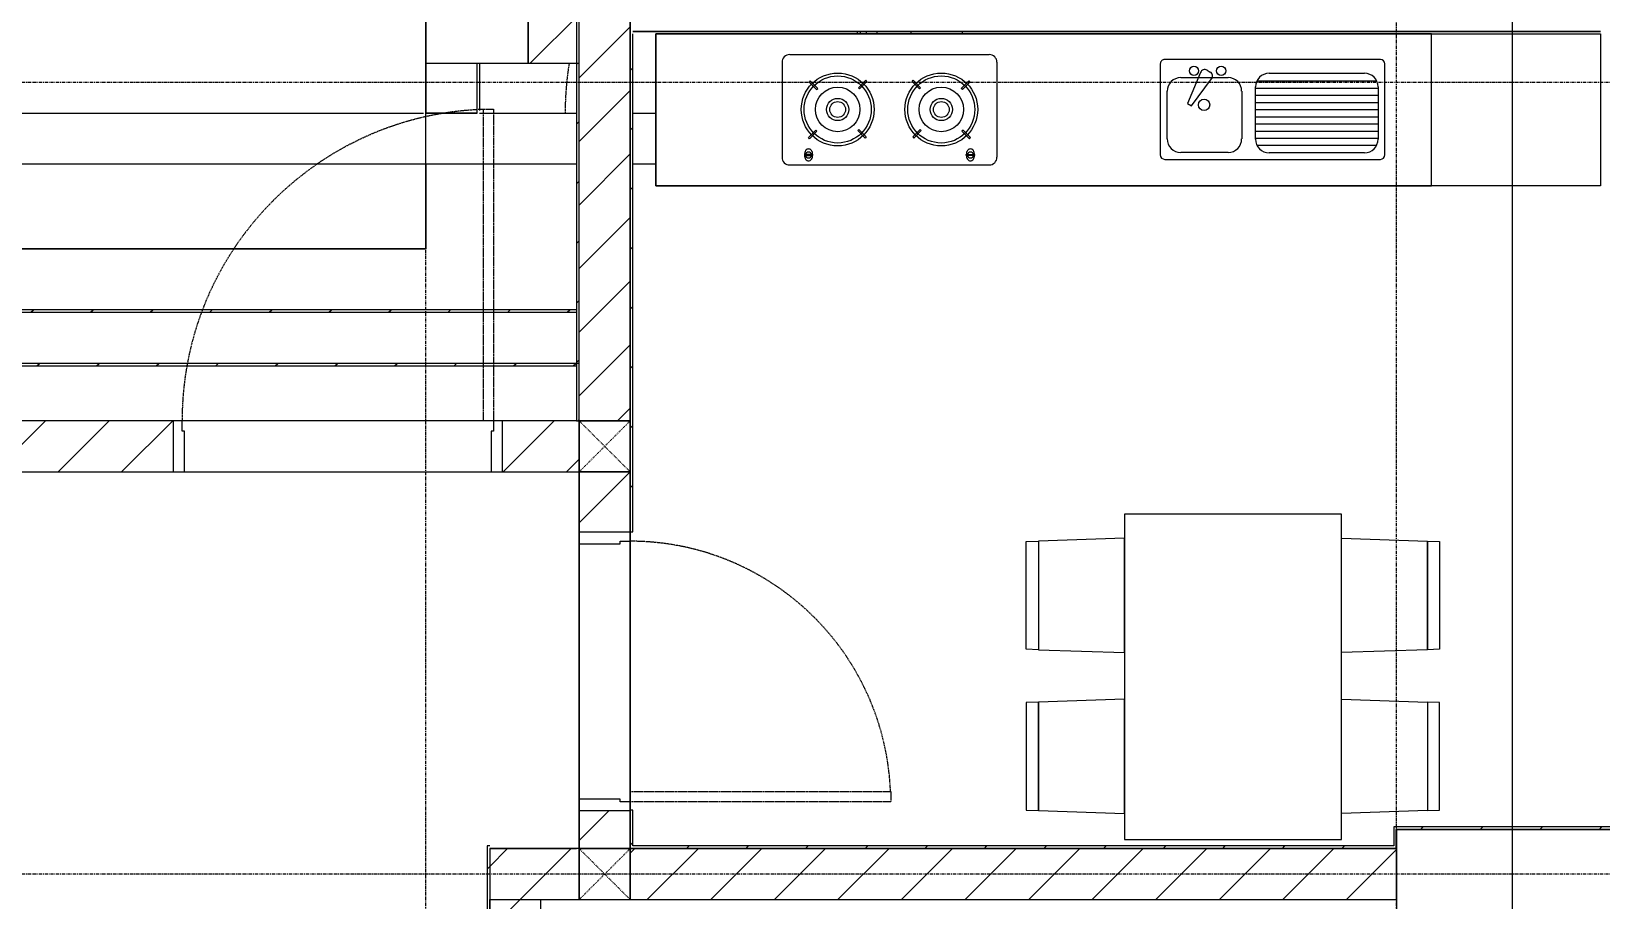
# Model space of a CAD drawing. Header units: millimetres. Extents: x 5357 to 201988, y -16345 to 109895.
# Drawn here: x 116707 to 122853, y 69837 to 73237 of the extents above; entities that cross this region are included whole.
import ezdxf

# ---------------------------------------------------------------- set-up
doc = ezdxf.new("R2010")
doc.units = ezdxf.units.MM
for name, pattern in [('Dash', [6, 3, -3]), ('Dash - Tight', [4.5, 3, -1.5]), ('Grid Line', [22.225, 12.7, -3.175, 3.175, -3.175])]:
    doc.linetypes.add(name, pattern=pattern)
for name, color, linetype, lineweight in [('0-1', 7, 'Continuous', 5), ('A-ANNO-DIMS', 211, 'Continuous', 9), ('A-ANNO-DIMS-220', 211, 'Continuous', 9), ('A-DETL-GENF-3', 92, 'Dash - Tight', 9), ('A-DOOR', 31, 'Continuous', 9), ('A-DOOR-FRAM', 31, 'Continuous', 9), ('A-FLOR', 192, 'Continuous', 9), ('A-FLOR-1', 10, 'Continuous', 9), ('A-FLOR-2', 53, 'Continuous', 9), ('A-WALL', 113, 'Continuous', 9), ('A-WALL-4', 113, 'Continuous', 18), ('A-WALL-PATT-2', 53, 'Continuous', 9), ('A-WALL-PATT-3', 111, 'Continuous', 9), ('I-FURN', 30, 'Continuous', 9), ('I-FURN-1', 53, 'Continuous', 9), ('I-WALL-1', 9, 'Continuous', 18), ('I-WALL-3', 2, 'Continuous', 18), ('S-COLS', 52, 'Continuous', 9), ('S-COLS-2', 9, 'Continuous', 18), ('S-COLS-5', 52, 'Continuous', 18), ('S-COLS-6', 52, 'Dash', 9), ('S-COLS-HDLN', 52, 'Dash', 9), ('S-GRID-1', 1, 'Grid Line', 9), ('S-STRS', 31, 'Continuous', 9)]:
    doc.layers.add(name, color=color, linetype=linetype, lineweight=lineweight)
doc.styles.add('Arial_4', font='arial_0.ttf', dxfattribs={"width": 0.9, "height": 660})
doc.dimstyles.new('1_Dim_chi_tiet_khu_đất_2', dxfattribs={"dimscale": 304.8, "dimtxt": 673.371204, "dimasz": 0.866142, "dimexe": 0.721785, "dimexo": 0.0625, "dimgap": 0.072178, "dimtad": 1, "dimdec": 0, "dimrnd": 5, "dimzin": 0, "dimdsep": 46, "dimtxsty": 'Arial_4', "dimblk1": 'OBLIQUE', "dimblk2": 'OBLIQUE', "dimsah": 1, "dimcen": 0.09, "dimdle": 0.721785, "dimazin": 0, "dimtfac": 1, "dimtdec": 4, "dimtix": 1, "dimtmove": 0, "dimatfit": 3, "dimfxl": 2.165354, "dimfxlon": 1, "dimtvp": 1, "dimtolj": 1, "dimtzin": 0, "dimarcsym": 2})
pattern_1 = [(45, (0, 0), (-116.67262, 116.67262), [])]
pattern_2 = [(45, (0, 0), (-124.4508, 124.4508), [])]

# ---------------------------------------------------------------- blocks, each defined once
blk = doc.blocks.new('NCV_TKTC_KET CAU_rvt-1-TKCS_MB SÂN ĐƯỜNG NỘI BỘ')
at = {"layer": 'A-FLOR-1'}
for p, q in [((119052.5, 75336.9), (119052.5, 73236.9)), ((119052.5, 73236.9), (119052.5, 75336.9)), ((118252.6, 74516.9), (118252.6, 72916.9)), ((119062.6, 73236.9), (119942.6, 73236.9)), ((122852.6, 73236.9), (119062.6, 73236.9)), ((119942.6, 73236.9), (119062.6, 73236.9)), ((119062.6, 73236.9), (122852.6, 73236.9)), ((119952.6, 73236.9), (120152.6, 73236.9)), ((120152.6, 73236.9), (119952.6, 73236.9)), ((120352.6, 73236.9), (122852.6, 73236.9)), ((122852.6, 73236.9), (120352.6, 73236.9)), ((118252.6, 72385.3), (118252.6, 73111.9)), ((118252.6, 72716.9), (118252.6, 72385.3)), ((118252.6, 72385.3), (116262.6, 72385.3)), ((116262.6, 72385.3), (118252.6, 72385.3)), ((118842.5, 71936.9), (116252.6, 71936.9)), ((118852.5, 71275.3), (118852.5, 71511.9)), ((118852.5, 71511.9), (118852.5, 71275.3)), ((118852.5, 71230.3), (118852.5, 71275.3)), ((118852.5, 71275.3), (118852.5, 71230.3)), ((118852.5, 70230.3), (118852.5, 71230.3)), ((118852.5, 71230.3), (118852.5, 70230.3)), ((118852.5, 70185.3), (118852.5, 70230.3)), ((118852.5, 70230.3), (118852.5, 70185.3)), ((118852.5, 70036.9), (118852.5, 70185.3)), ((118852.5, 70185.3), (118852.5, 70036.9)), ((118502.6, 70036.9), (118842.5, 70036.9)), ((118842.5, 70036.9), (118502.6, 70036.9)), ((118502.6, 66936.9), (118502.6, 69836.9))]:
    blk.add_line(p, q, dxfattribs=at)
at = {"layer": 'S-COLS-2'}
for p, q in [((118252.6, 73311.9), (118252.6, 73111.9)), ((118652.6, 73111.9), (118652.6, 73311.9)), ((118252.6, 73111.9), (118652.6, 73111.9)), ((123352.6, 70111.9), (122052.6, 70111.9)), ((122052.6, 70111.9), (122052.6, 69761.9))]:
    blk.add_line(p, q, dxfattribs=at)
blk = doc.blocks.new('HE BEP A1 - HE BEP A 2-944694-TKCS_MB SÂN ĐƯỜNG NỘI BỘ')
at = {"layer": 'I-FURN'}
for p, q in [((0, 0), (662.4, 0)), ((0, -594.4), (0, 0)), ((662.4, 0), (662.4, -594.4)), ((662.4, 0), (662.4, -594.4)), ((3700, 0), (662.4, 0)), ((3700, -594.4), (3700, 0)), ((3700, -594.4), (3700, 0)), ((844.9, -120.7), (844.9, -476.9)), ((1706.9, -103.2), (862.4, -103.2)), ((1724.4, -476.9), (1724.4, -120.7)), ((2364, -483.2), (2364, -111.2)), ((3175.6, -81.2), (2394, -81.2)), ((2451.6, -118.3), (2484.1, -118.3)), ((2451.6, -122.3), (2451.6, -118.3)), ((2484.1, -122.3), (2451.6, -122.3)), ((2484.1, -118.3), (2484.1, -122.3)), ((3085.5, -118.3), (3085.5, -122.3)), ((3118, -118.3), (3085.5, -118.3)), ((3085.5, -122.3), (3118, -122.3)), ((3118, -122.3), (3118, -118.3)), ((3205.6, -483.2), (3205.6, -111.2)), ((871.5, -386.8), (871.5, -182.3)), ((877.9, -156.9), (1345.2, -156.9)), ((924.9, -128.9), (1298.3, -128.9)), ((1351.6, -182.3), (1351.6, -386.8)), ((1405.6, -369.9), (1405.6, -183.2)), ((1459, -129.9), (1644.4, -129.9)), ((1697.8, -183.2), (1697.8, -369.9)), ((2471.8, -183.9), (2467.4, -188.3)), ((2500.9, -213), (2471.8, -183.9)), ((3068.7, -213), (3097.9, -183.9)), ((3097.9, -183.9), (3102.3, -188.3)), ((871.5, -184.9), (1351.6, -184.9)), ((871.5, -212.9), (1351.6, -212.9)), ((871.5, -240.9), (1351.6, -240.9)), ((2467.4, -188.3), (2496.5, -217.4)), ((2496.5, -217.4), (2500.9, -213)), ((2689.3, -186.7), (2660.2, -215.8)), ((2660.2, -215.8), (2664.6, -220.2)), ((2664.6, -220.2), (2693.7, -191.1)), ((2693.7, -191.1), (2689.3, -186.7)), ((2875.9, -191.1), (2880.3, -186.7)), ((2905, -220.2), (2875.9, -191.1)), ((2880.3, -186.7), (2909.4, -215.8)), ((2909.4, -215.8), (2905, -220.2)), ((3073.1, -217.4), (3068.7, -213)), ((3102.3, -188.3), (3073.1, -217.4)), ((871.5, -268.9), (1351.6, -268.9)), ((871.5, -296.9), (1351.6, -296.9)), ((871.5, -324.9), (1351.6, -324.9)), ((871.5, -352.9), (1351.6, -352.9)), ((1602.7, -313.4), (1523.8, -418.4)), ((1566.6, -443.1), (1618.1, -322.3)), ((1618.1, -322.3), (1602.7, -313.4)), ((871.5, -380.9), (1351.6, -380.9)), ((876.4, -408.9), (1346.8, -408.9)), ((1644.4, -423.2), (1459, -423.2)), ((2470.1, -405.9), (2499.2, -376.7)), ((2474.5, -410.3), (2470.1, -405.9)), ((2503.6, -381.1), (2474.5, -410.3)), ((2499.2, -376.7), (2503.6, -381.1)), ((2663, -383.9), (2667.3, -379.5)), ((2692.1, -413), (2663, -383.9)), ((2667.3, -379.5), (2696.5, -408.6)), ((2696.5, -408.6), (2692.1, -413)), ((2902.3, -379.5), (2873.2, -408.6)), ((2873.2, -408.6), (2877.5, -413)), ((2877.5, -413), (2906.7, -383.9)), ((2906.7, -383.9), (2902.3, -379.5)), ((3070.4, -376.7), (3066, -381.1)), ((3066, -381.1), (3095.1, -410.3)), ((3099.5, -405.9), (3070.4, -376.7)), ((3095.1, -410.3), (3099.5, -405.9)), ((1298.3, -440.1), (924.9, -440.1)), ((1541.1, -452.3), (1528.6, -445.1)), ((862.4, -494.4), (1706.9, -494.4)), ((3175.6, -513.2), (2394, -513.2)), ((662.4, -594.4), (0, -594.4)), ((662.4, -594.4), (3700, -594.4))]:
    blk.add_line(p, q, dxfattribs=at)
for centre, radius in [((2581.9, -298.5), 142.6), ((2581.9, -298.5), 131.3), ((2987.7, -298.5), 142.6), ((2987.7, -298.5), 131.3), ((2581.9, -298.5), 87.2), ((2987.7, -298.5), 87.2), ((1552.8, -316.6), 22.2), ((2581.9, -298.5), 43.6), ((2581.9, -298.5), 30.9), ((2987.7, -298.5), 43.6), ((2987.7, -298.5), 30.9), ((1485.9, -449.9), 17.8), ((1592.6, -449.9), 17.8)]:
    blk.add_circle(centre, radius, dxfattribs=at)
for centre, radius, start, end in [((862.4, -120.7), 17.5, 90, 180), ((1706.9, -120.7), 17.5, 0, 90), ((2394, -111.2), 30, 90, 180), ((2485.1, -120.7), 33.5, 163.94189, 180), ((2485.1, -120.7), 33.5, 180, 196.05811), ((2476.6, -118.2), 24.7, 145.20397, 163.94189), ((2467.8, -120.3), 11.6, 9.71775, 170.28225), ((2467.8, -120.3), 11.6, 189.9102, 350.0898), ((2471.3, -114.5), 18.1, 120.79762, 145.20397), ((2467.9, -108.8), 11.5, 90, 120.79762), ((2467.9, -108.8), 11.5, 59.20238, 90), ((2464.5, -114.5), 18.1, 34.79603, 59.20238), ((2459.1, -118.2), 24.7, 16.05811, 34.79603), ((2450.6, -120.7), 33.5, 0, 16.05811), ((2450.6, -120.7), 33.5, 343.94189, 0), ((3119, -120.7), 33.5, 163.94189, 180), ((3119, -120.7), 33.5, 180, 196.05811), ((3110.5, -118.2), 24.7, 145.20397, 163.94189), ((3105.2, -114.5), 18.1, 120.79762, 145.20397), ((3101.8, -120.3), 11.6, 9.71775, 170.28225), ((3101.8, -120.3), 11.6, 189.9102, 350.0898), ((3101.8, -108.8), 11.5, 90, 120.79762), ((3101.8, -108.8), 11.5, 59.20238, 90), ((3098.4, -114.5), 18.1, 34.79603, 59.20238), ((3093, -118.2), 24.7, 16.05811, 34.79603), ((3084.5, -120.7), 33.5, 0, 16.05811), ((3084.5, -120.7), 33.5, 343.94189, 0), ((3175.6, -111.2), 30, 360, 90), ((924.9, -182.3), 53.3, 90, 180), ((1298.3, -182.3), 53.3, 0, 90), ((1459, -183.2), 53.3, 90, 180), ((1644.4, -183.2), 53.3, 0, 90), ((2476.6, -123.1), 24.7, 196.05811, 214.79603), ((2471.3, -126.9), 18.1, 214.79603, 239.20238), ((2467.9, -132.6), 11.5, 239.20238, 270), ((2467.9, -132.6), 11.5, 270, 300.79762), ((2464.5, -126.9), 18.1, 300.79762, 325.20397), ((2459.1, -123.1), 24.7, 325.20397, 343.94189), ((3110.5, -123.1), 24.7, 196.05811, 214.79603), ((3105.2, -126.9), 18.1, 214.79603, 239.20238), ((3101.8, -132.6), 11.5, 239.20238, 270), ((3101.8, -132.6), 11.5, 270, 300.79762), ((3098.4, -126.9), 18.1, 300.79762, 325.20397), ((3093, -123.1), 24.7, 325.20397, 343.94189), ((924.9, -386.8), 53.3, 180, 270), ((1298.3, -386.8), 53.3, 270, 0), ((1459, -369.9), 53.3, 180, 270), ((1537.5, -429.7), 17.8, 140.53825, 240.0479), ((1644.4, -369.9), 53.3, 270, 0), ((862.4, -476.9), 17.5, 180, 270), ((1549.9, -436.9), 17.8, 240.0479, 339.46209), ((1706.9, -476.9), 17.5, 270, 0), ((2394, -483.2), 30, 180, 270), ((3175.6, -483.2), 30, 270, 0)]:
    blk.add_arc(centre, radius, start, end, dxfattribs=at)
at = {"layer": 'I-FURN-1'}
for p, q in [((0, 0), (3700, 0)), ((0, -594.4), (0, 0)), ((3700, 0), (3700, -594.4)), ((3700, -594.4), (0, -594.4))]:
    blk.add_line(p, q, dxfattribs=at)
blk = doc.blocks.new('RES_BAN AN 1 - RES_BAN AN 1-V54-TKCS_MB SÂN ĐƯỜNG NỘI BỘ')
at = {"layer": 'I-FURN-1'}
for p, q in [((-425, 0), (-425, -1275)), ((425, 0), (-425, 0)), ((425, -1275), (425, 0)), ((-761.9, -113.5), (-809.6, -115.1)), ((-809.6, -115.1), (-809.6, -536.9)), ((-761.9, -113.5), (-425, -102.3)), ((-761.9, -538.5), (-761.9, -113.5)), ((-761.9, -538.5), (-761.9, -113.5)), ((-425, -102.3), (-425, -549.7)), ((425, -102.3), (425, -549.7)), ((761.9, -113.5), (425, -102.3)), ((761.9, -538.5), (761.9, -113.5)), ((761.9, -113.5), (761.9, -538.5)), ((809.6, -115.1), (761.9, -113.5)), ((809.6, -536.9), (809.6, -115.1)), ((-809.6, -536.9), (-761.9, -538.5)), ((-425, -549.7), (-761.9, -538.5)), ((425, -549.7), (761.9, -538.5)), ((761.9, -538.5), (809.6, -536.9)), ((-761.9, -743.8), (-425, -732.5)), ((-425, -732.5), (-425, -1180)), ((425, -732.5), (425, -1180)), ((761.9, -743.8), (425, -732.5)), ((-809.6, -745.3), (-761.9, -743.8)), ((-809.6, -1167.2), (-809.6, -745.3)), ((-761.9, -1168.8), (-761.9, -743.8)), ((-761.9, -743.8), (-761.9, -1168.8)), ((761.9, -743.8), (809.6, -745.3)), ((761.9, -1168.8), (761.9, -743.8)), ((761.9, -1168.8), (761.9, -743.8)), ((809.6, -745.3), (809.6, -1167.2)), ((-761.9, -1168.8), (-809.6, -1167.2)), ((809.6, -1167.2), (761.9, -1168.8)), ((-425, -1180), (-761.9, -1168.8)), ((425, -1180), (761.9, -1168.8)), ((-425, -1275), (425, -1275))]:
    blk.add_line(p, q, dxfattribs=at)
blk = doc.blocks.new('NCV_TKTC_TANG 1_rvt-1-TKCS_MB SÂN ĐƯỜNG NỘI BỘ')
at = {"layer": 'A-WALL-PATT-2'}
h = blk.add_hatch(dxfattribs=at)
h.set_pattern_fill('FP_2', color=256, style=0, pattern_type=2)
h.set_pattern_definition(pattern_1)
h.paths.add_polyline_path([(119062.6, 70036.9), (119062.6, 70187.4), (119052.6, 70187.4), (119052.6, 70036.9)])
h.paths.add_polyline_path([(119052.6, 71277.4), (119062.6, 71277.4), (119062.6, 73236.9), (119052.6, 73236.9), (119052.6, 71309.5)])
h = blk.add_hatch(dxfattribs=at)
h.set_pattern_fill('FP_2', color=256, style=0, pattern_type=2)
h.set_pattern_definition(pattern_1)
h.paths.add_polyline_path([(122752.6, 70111.9), (123352.4, 70111.9), (123350.8, 70121.9), (122042.4, 70121.9), (122042.4, 70111.9), (122239.2, 70111.9)])
h = blk.add_hatch(dxfattribs=at)
h.set_pattern_fill('FP_2', color=256, style=0, pattern_type=2)
h.set_pattern_definition(pattern_1)
h.paths.add_polyline_path([(120987.6, 70036.9), (122042.4, 70036.9), (122042.4, 70046.9), (119062.6, 70046.9), (119062.6, 70036.9), (119680.6, 70036.9)])
at = {"layer": 'A-FLOR-1'}
for p, q in [((119052.6, 70187.4), (119052.6, 71277.4)), ((119052.7, 71277.4), (119052.7, 70187.4))]:
    blk.add_line(p, q, dxfattribs=at)
at = {"layer": 'A-FLOR-2'}
for p, q in [((118852.7, 71230.3), (118852.7, 70230.3)), ((119052.6, 71277.4), (119052.6, 70187.4)), ((119052.7, 70187.4), (119052.7, 71277.4))]:
    blk.add_line(p, q, dxfattribs=at)
at = {"layer": 'I-WALL-1'}
for p, q in [((119052.6, 73236.9), (119052.6, 71277.4)), ((119062.6, 71277.4), (119062.6, 73226.9)), ((119052.6, 71277.4), (119062.6, 71277.4)), ((119062.6, 70187.4), (119052.6, 70187.4)), ((119052.6, 70187.4), (119052.6, 70036.9)), ((119062.6, 70046.9), (119062.6, 70187.4)), ((123352.4, 70121.9), (122042.4, 70121.9)), ((122042.4, 70121.9), (122042.4, 70111.9)), ((122042.4, 70111.9), (122042.4, 70046.9)), ((122052.4, 70111.9), (123352.4, 70111.9)), ((122052.4, 70036.9), (122052.4, 70111.9)), ((119052.6, 70036.9), (119062.6, 70036.9)), ((122042.4, 70046.9), (119062.6, 70046.9)), ((119062.6, 70036.9), (122042.4, 70036.9)), ((122042.4, 70036.9), (122052.4, 70036.9))]:
    blk.add_line(p, q, dxfattribs=at)
at = {"layer": 'I-FURN-1', "rotation": 180}
for name, p in [('HE BEP A1 - HE BEP A 2-944694-TKCS_MB SÂN ĐƯỜNG NỘI BỘ', (122852.6, 72632.6)), ('RES_BAN AN 1 - RES_BAN AN 1-V54-TKCS_MB SÂN ĐƯỜNG NỘI BỘ', (121412.6, 70071.9))]:
    blk.add_blockref(name, p, dxfattribs=at)
blk = doc.blocks.new('FD_01 - FD_01-1200x2200mm-V978-TKCS_MB SÂN ĐƯỜNG NỘI BỘ')
at = {"layer": 'A-DETL-GENF-3'}
for p, q in [((570, 1209.8), (570, 1320)), ((570, 1320), (610, 1320)), ((610, 1320), (610, 1249.8)), ((610, 1235.6), (610, 530)), ((570, 530), (570, 1195.6)), ((570, 410), (570, 419.9)), ((610, 419.9), (610, 410))]:
    blk.add_line(p, q, dxfattribs=at)
for start, end in [(101.67012, 111.46136), (93.53619, 101.67012), (91.87889, 93.06268), (111.46136, 121.25259), (121.25259, 131.04383), (131.04383, 140.83506), (140.83506, 141.59464), (170.79973, 180)]:
    blk.add_arc((610, 100), 1220, start, end, dxfattribs=at)
blk = doc.blocks.new('FD_01 - FD_01-1200x2200mm-V4-TKCS_MB SÂN ĐƯỜNG NỘI BỘ')
at = {"layer": 'A-DETL-GENF-3'}
for p, q in [((570, 100), (570, 1320)), ((570, 1320), (610, 1320)), ((610, 1320), (610, 100)), ((610, 100), (570, 100))]:
    blk.add_line(p, q, dxfattribs=at)
blk.add_arc((610, 100), 1220, 91.87889, 180, dxfattribs=at)
at = {"layer": 'A-DOOR-FRAM'}
for p, q in [((-610, 100), (-645, 100)), ((-645, 100), (-645, -100)), ((-610, 60), (-610, 100)), ((645, 100), (610, 100)), ((610, 100), (610, 60)), ((645, -100), (645, 100)), ((-600, 60), (-610, 60)), ((-600, -100), (-600, 60)), ((610, 60), (600, 60)), ((600, 60), (600, -100)), ((-645, -100), (-600, -100)), ((600, -100), (645, -100))]:
    blk.add_line(p, q, dxfattribs=at)
blk = doc.blocks.new('FD_05 - FD_05-1000x2200mm-V1018-TKCS_MB SÂN ĐƯỜNG NỘI BỘ')
at = {"layer": 'A-DETL-GENF-3'}
for p, q in [((470, 100), (470, 1120)), ((470, 1120), (510, 1120)), ((510, 1120), (510, 100)), ((510, 100), (470, 100))]:
    blk.add_line(p, q, dxfattribs=at)
for start, end in [(92.24747, 102.758), (102.79915, 180)]:
    blk.add_arc((510, 100), 1020, start, end, dxfattribs=at)
at = {"layer": 'A-DOOR-FRAM'}
for p, q in [((-510, 100), (-545, 100)), ((-545, 100), (-545, -100)), ((-510, 60), (-510, 100)), ((545, 100), (510, 100)), ((510, 100), (510, 60)), ((545, -100), (545, 100)), ((-500, 60), (-510, 60)), ((-500, -100), (-500, 60)), ((510, 60), (500, 60)), ((500, 60), (500, -100)), ((-545, -100), (-500, -100)), ((500, -100), (545, -100))]:
    blk.add_line(p, q, dxfattribs=at)
blk = doc.blocks.new('G1_SOF - BO TRU - 200x200-3051103-TKCS_MB SÂN ĐƯỜNG NỘI BỘ')
at = {"layer": 'S-COLS-HDLN'}
for p, q in [((-100, -100), (100, 100)), ((100, -100), (-100, 100))]:
    blk.add_line(p, q, dxfattribs=at)
blk = doc.blocks.new('DIMBLOCK42-TKCS_MB SÂN ĐƯỜNG NỘI BỘ')
at = {"layer": 'A-ANNO-DIMS-220'}
for p, q in [((122507.1, 17016.9), (122507.1, 78456.9)), ((121847.1, 78236.9), (122727.1, 78236.9)), ((122507.1, 78236.9), (121847.1, 78236.9)), ((121847.1, 17236.9), (122727.1, 17236.9)), ((122507.1, 17236.9), (121847.1, 17236.9))]:
    blk.add_line(p, q, dxfattribs=at)
at = {"layer": 'A-ANNO-DIMS-220', "lineweight": 25}
for p, q in [((122507.1, 78236.9), (122375.1, 78368.9)), ((122507.1, 78236.9), (122639.1, 78104.9)), ((122507.1, 17236.9), (122375.1, 17368.9)), ((122507.1, 17236.9), (122639.1, 17104.9))]:
    blk.add_line(p, q, dxfattribs=at)
at = {"layer": 'A-ANNO-DIMS-220', "color": 0, "insert": (121628.2, 46597.4), "char_height": 660, "width": 2734.923, "attachment_point": 1, "rotation": 90, "line_spacing_factor": 0.941778, "style": 'Arial_4'}
blk.add_mtext('61000', dxfattribs=at)
blk = doc.blocks.new('_Oblique')
at = {"color": 0, "linetype": 'ByBlock', "lineweight": -2}
blk.add_line((-0.5, -0.5), (0.5, 0.5), dxfattribs=at)

msp = doc.modelspace()

# ---------------------------------------------------------------- hatches: boundary and pattern name
at = {"layer": 'A-WALL-PATT-3'}
h = msp.add_hatch(dxfattribs=at)
h.set_pattern_fill('FP_2', color=256, style=0, pattern_type=2)
h.set_pattern_definition(pattern_1)
h.paths.add_polyline_path([(118852.5, 71711.9), (118852.5, 73111.9), (118842.5, 73111.9), (118842.5, 71711.9)])
h.paths.add_polyline_path([(118842.5, 73311.9), (118852.5, 73311.9), (118852.5, 74506.9), (118842.5, 74506.9), (118842.5, 73404.2)])
h = msp.add_hatch(dxfattribs=at)
h.set_pattern_fill('FP_1', color=256, style=0, pattern_type=2)
h.set_pattern_definition(pattern_2)
h.paths.add_polyline_path([(118852.5, 70036.9), (119052.5, 70036.9), (119052.5, 70185.3), (118852.5, 70185.3), (118852.5, 70111.9)])
h.paths.add_polyline_path([(118852.5, 71275.3), (119052.5, 71277.4), (119052.5, 71511.9), (118852.5, 71511.9), (118852.5, 71431.7)])
h.paths.add_polyline_path([(118852.5, 71711.9), (119052.5, 71711.9), (119052.5, 74516.9), (118852.5, 74516.9), (118852.5, 71926.9)])
h = msp.add_hatch(dxfattribs=at)
h.set_pattern_fill('FP_1', color=256, style=0, pattern_type=2)
h.set_pattern_definition(pattern_2)
h.paths.add_polyline_path([(118852.5, 73111.9), (118852.5, 73311.9), (118652.6, 73311.9), (118652.6, 73111.9), (118819.3, 73111.9)])
h = msp.add_hatch(dxfattribs=at)
h.set_pattern_fill('FP_2', color=256, style=0, pattern_type=2)
h.set_pattern_definition(pattern_1)
h.paths.add_polyline_path([(118698, 72136.9), (118842.5, 72136.9), (118842.5, 72146.9), (116262.6, 72146.9), (116262.6, 72136.9), (118502.6, 72136.9)])
h = msp.add_hatch(dxfattribs=at)
h.set_pattern_fill('FP_2', color=256, style=0, pattern_type=2)
h.set_pattern_definition(pattern_1)
h.paths.add_polyline_path([(115840.6, 71926.9), (116152.6, 71926.9), (116152.6, 71936.9), (114352.6, 71936.9), (114352.6, 71926.9), (115506.7, 71926.9)])
h.paths.add_polyline_path([(117992.5, 71926.9), (118842.5, 71926.9), (118842.5, 71936.9), (116252.6, 71936.9), (116252.6, 71926.9), (117927.5, 71926.9)])
h = msp.add_hatch(dxfattribs=at)
h.set_pattern_fill('FP_1', color=256, style=0, pattern_type=2)
h.set_pattern_definition(pattern_2)
h.paths.add_polyline_path([(118774.2, 71511.9), (118852.5, 71511.9), (118852.5, 71711.9), (118552.5, 71711.9), (118552.5, 71511.9)])
h.paths.add_polyline_path([(116261.1, 71511.9), (117262.5, 71511.9), (117262.5, 71711.9), (116252.6, 71711.9), (116252.6, 71511.9)])
h = msp.add_hatch(dxfattribs=at)
h.set_pattern_fill('FP_2', color=256, style=0, pattern_type=2)
h.set_pattern_definition(pattern_1)
h.paths.add_polyline_path([(118502.5, 65876.9), (118502.5, 70046.9), (118492.5, 70046.9), (118492.5, 65876.9)])
h = msp.add_hatch(dxfattribs=at)
h.set_pattern_fill('FP_1', color=256, style=0, pattern_type=2)
h.set_pattern_definition(pattern_2)
h.paths.add_polyline_path([(119052.6, 69836.9), (122052.6, 69836.9), (122052.4, 70036.9), (119052.5, 70036.9), (119052.5, 69836.9)])
h.paths.add_polyline_path([(118852.5, 69836.9), (118852.5, 70036.9), (118502.5, 70036.5), (118502.6, 69836.9), (118829.9, 69836.9)])
h = msp.add_hatch(dxfattribs=at)
h.set_pattern_fill('FP_1', color=256, style=0, pattern_type=2)
h.set_pattern_definition(pattern_2)
h.paths.add_polyline_path([(118502.8, 66936.9), (118702.6, 66936.9), (118702.6, 69836.9), (118502.6, 69836.9), (118502.6, 66936.9)])

# ---------------------------------------------------------------- linework, layer by layer
at = {"layer": 'A-FLOR'}
for p, q in [((118552.5, 71711.9), (117262.5, 71711.9)), ((117262.5, 71511.9), (118552.5, 71511.9)), ((118852.5, 71275.3), (118852.5, 70036.9)), ((118842.5, 70036.9), (118502.6, 70036.9))]:
    msp.add_line(p, q, dxfattribs=at)
at = {"layer": 'A-WALL'}
for p, q in [((118852.5, 71275.3), (118852.5, 74506.9)), ((119942.6, 73226.9), (119942.6, 73236.9)), ((119952.6, 73236.9), (119952.6, 73226.9)), ((120152.6, 73226.9), (120152.6, 73236.9)), ((120352.6, 73236.9), (120352.6, 73226.9)), ((118252.6, 72926.9), (118252.6, 73111.9)), ((118452.6, 72916.9), (118452.6, 73111.9)), ((118462.6, 73111.9), (118462.6, 72926.9)), ((114962.6, 72916.9), (118242.6, 72916.9)), ((118252.6, 72916.9), (118452.6, 72916.9)), ((118452.6, 72916.9), (118252.6, 72916.9)), ((118462.6, 72916.9), (118842.5, 72916.9)), ((119062.6, 72916.9), (119152.6, 72916.9)), ((118842.5, 72716.9), (116262.6, 72716.9)), ((119152.6, 72716.9), (119062.6, 72716.9)), ((118842.5, 71711.9), (119052.5, 71711.9)), ((119052.5, 71511.9), (118852.5, 71511.9)), ((119052.5, 71240.3), (119052.5, 70220.3)), ((118842.5, 70036.9), (118502.5, 70036.9)), ((118502.5, 70036.9), (118502.5, 69836.9)), ((118852.5, 69836.9), (118852.5, 70036.9)), ((118852.5, 70036.9), (119052.5, 70036.9)), ((119052.5, 70036.9), (119052.5, 69836.9))]:
    msp.add_line(p, q, dxfattribs=at)
at = {"layer": 'A-WALL-4'}
for p, q in [((119052.5, 71711.9), (119052.5, 75336.9)), ((118652.6, 73311.9), (118652.6, 73111.9)), ((118652.6, 73111.9), (118852.5, 73111.9)), ((117262.5, 71711.9), (116252.6, 71711.9)), ((118842.5, 71711.9), (118552.5, 71711.9)), ((114352.6, 71511.9), (117262.5, 71511.9)), ((118552.5, 71511.9), (118852.5, 71511.9)), ((119052.5, 71275.3), (119052.5, 71511.9)), ((119052.5, 70036.9), (119052.5, 70185.3)), ((118852.5, 70036.9), (118842.5, 70036.9)), ((122052.6, 70036.9), (119052.5, 70036.9)), ((122052.6, 69836.9), (122052.6, 70036.9)), ((118502.5, 69836.9), (118852.5, 69836.9)), ((118502.6, 69836.9), (118502.6, 66736.9)), ((118702.6, 66936.9), (118702.6, 69836.9)), ((119052.5, 69836.9), (122052.6, 69836.9))]:
    msp.add_line(p, q, dxfattribs=at)
at = {"layer": 'I-WALL-3'}
for p, q in [((118842.5, 74506.9), (118842.5, 71711.9)), ((118842.5, 72146.9), (116262.6, 72146.9)), ((116252.6, 72136.9), (118842.5, 72136.9)), ((118852.5, 71936.9), (116252.6, 71936.9)), ((116252.6, 71926.9), (118842.5, 71926.9)), ((118852.5, 71926.9), (118852.5, 71936.9)), ((118502.5, 70046.9), (118492.5, 70046.9)), ((118492.5, 70046.9), (118492.5, 65876.9)), ((118502.5, 65886.9), (118502.5, 69836.9))]:
    msp.add_line(p, q, dxfattribs=at)
at = {"layer": 'S-COLS'}
for p, q in [((119052.5, 71711.9), (118852.5, 71711.9)), ((118852.5, 71711.9), (118852.5, 71511.9)), ((118852.5, 71511.9), (119052.5, 71511.9)), ((119052.5, 70036.9), (118852.5, 70036.9)), ((118852.5, 70036.9), (118852.5, 69836.9)), ((119052.5, 69836.9), (119052.5, 70036.9))]:
    msp.add_line(p, q, dxfattribs=at)
at = {"layer": 'S-COLS-5'}
for p, q in [((119052.5, 71511.9), (119052.5, 71711.9)), ((118852.5, 69836.9), (119052.5, 69836.9))]:
    msp.add_line(p, q, dxfattribs=at)
at = {"layer": 'S-GRID-1'}
for p, q in [((118252.6, 20960.6), (118252.6, 80482.7)), ((122052.6, 20960.6), (122052.6, 80482.7)), ((131551.8, 73036.9), (29351.8, 73036.9)), ((131551.8, 69936.9), (29351.8, 69936.9))]:
    msp.add_line(p, q, dxfattribs=at)
at = {"layer": 'S-STRS'}
msp.add_line((118252.6, 72916.9), (118252.6, 74516.9), dxfattribs=at)

# ---------------------------------------------------------------- block references
at = {"layer": '0-1'}
for name in ['NCV_TKTC_KET CAU_rvt-1-TKCS_MB SÂN ĐƯỜNG NỘI BỘ', 'NCV_TKTC_TANG 1_rvt-1-TKCS_MB SÂN ĐƯỜNG NỘI BỘ']:
    msp.add_blockref(name, (0, 0), dxfattribs=at)
at = {"layer": 'A-DOOR'}
for name, p in [('FD_01 - FD_01-1200x2200mm-V978-TKCS_MB SÂN ĐƯỜNG NỘI BỘ', (119407.6, 72816.9)), ('FD_01 - FD_01-1200x2200mm-V4-TKCS_MB SÂN ĐƯỜNG NỘI BỘ', (117907.5, 71611.9))]:
    msp.add_blockref(name, p, dxfattribs=at)
at = {"layer": 'A-DOOR', "rotation": 270.0000000000001}
msp.add_blockref('FD_05 - FD_05-1000x2200mm-V1018-TKCS_MB SÂN ĐƯỜNG NỘI BỘ', (118952.5, 70730.3), dxfattribs=at)
at = {"layer": 'S-COLS-6', "rotation": 180}
for p in [(118952.5, 71611.9), (118952.5, 69936.9)]:
    msp.add_blockref('G1_SOF - BO TRU - 200x200-3051103-TKCS_MB SÂN ĐƯỜNG NỘI BỘ', p, dxfattribs=at)

# ---------------------------------------------------------------- dimensions: what is measured, and where the dimension line sits
at = {"layer": 'A-ANNO-DIMS'}
dim = msp.add_linear_dim(base=(122507.1, 78236.9), p1=(121847.1, 17236.9), p2=(121847.1, 78236.9), angle=90, dimstyle='1_Dim_chi_tiet_khu_đất_2', override={"dimpost": '<>', "dimfxl": 61000}, dxfattribs=at)
dim.commit()
dim.dimension.update_dxf_attribs({"geometry": 'DIMBLOCK42-TKCS_MB SÂN ĐƯỜNG NỘI BỘ', "text_midpoint": (122148.1, 47736.9)})

doc.saveas('drawing.dxf')
